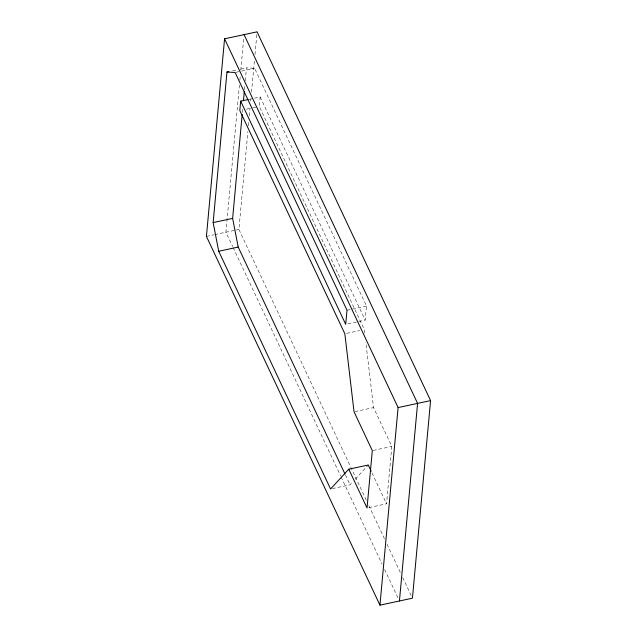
<?xml version="1.0" encoding="UTF-8"?>
<svg xmlns="http://www.w3.org/2000/svg" width="637" height="637" viewBox="0 0 637 637"><rect width="100%" height="100%" fill="white"/><g stroke="black" fill="none" stroke-linecap="round" stroke-linejoin="round"><path stroke-width="0.48" stroke-dasharray="3.19 2.39" d="M239.432 85.016L225.912 232.218L232.688 246.607M239.886 80.079L240.34 75.142M240.794 70.197L243.692 38.586M242.371 112.43L242.737 108.465M244.465 89.65L244.831 85.684M245.285 80.732L246.463 67.864L254.609 68.302L366.49 306.055L365.192 320.164L345.7 324.344M366.299 500.156L238.907 229.431L247.889 131.628M248.438 125.704L248.796 121.747M249.346 115.823L250.07 107.916M250.699 101.004L250.882 99.03M251.519 92.11L254.513 59.512M254.967 54.575L257.053 31.85M249.027 99.356L260.167 96.975L259.299 106.379L364.324 329.576L364.794 333.525M368.895 507.601L386.532 503.819L391.803 446.433L373.537 407.616L365.845 342.419M332.434 488.595L350.071 484.821L352.667 481.986M355.271 479.159L368.266 465.01M232.545 70.842L237.187 69.847M240.897 69.051L246.463 67.864M236.048 72.284L240.69 71.288M241.614 71.089L254.609 68.302M246.304 109.166L251.878 107.971M252.801 107.772L257.444 106.777M206.42 236.391L213.849 234.806M214.78 234.607L235.196 230.228M236.128 230.029L238.907 229.431M346.998 310.235L366.49 306.055M346.695 333.358L359.69 330.571M354.968 411.59L373.537 407.616M373.234 450.407L391.803 446.433M260.167 96.975L365.192 320.164M372 472.949L386.532 503.819M368.839 505.547L384.501 538.83M387.041 544.221L400.585 573.005M402.695 577.504L411.59 596.391M345.413 474.915L350.071 484.821M233.11 247.506L340.612 475.958M341.034 476.858L382.089 564.095M384.629 569.494L398.165 598.278"/><path stroke-width="0.96" d="M224.566 38.809L206.42 236.391L379.947 605.15L412.434 598.191L430.58 400.609L257.053 31.85L224.566 38.809L398.093 407.569L379.947 605.15M371.172 471.181L368.266 465.01L348.773 469.182L330.579 488.993L218.706 251.249L213.148 222.576L226.971 72.037L228.834 71.639M248.096 99.555L240.675 101.148L239.807 110.559L344.84 333.756L354.045 411.789L372.311 450.606L367.039 508L348.773 469.182M344.983 474.016L238.198 247.068L232.64 218.403L242.187 114.405M243.461 100.542L244.282 91.632M399.439 600.97L417.585 403.388L244.059 34.637M213.148 222.576L232.64 218.403M218.706 251.249L238.198 247.068M398.093 407.569L430.58 400.609M226.971 72.037L235.117 72.483L346.998 310.235L345.7 324.344L240.675 101.148"/></g></svg>
